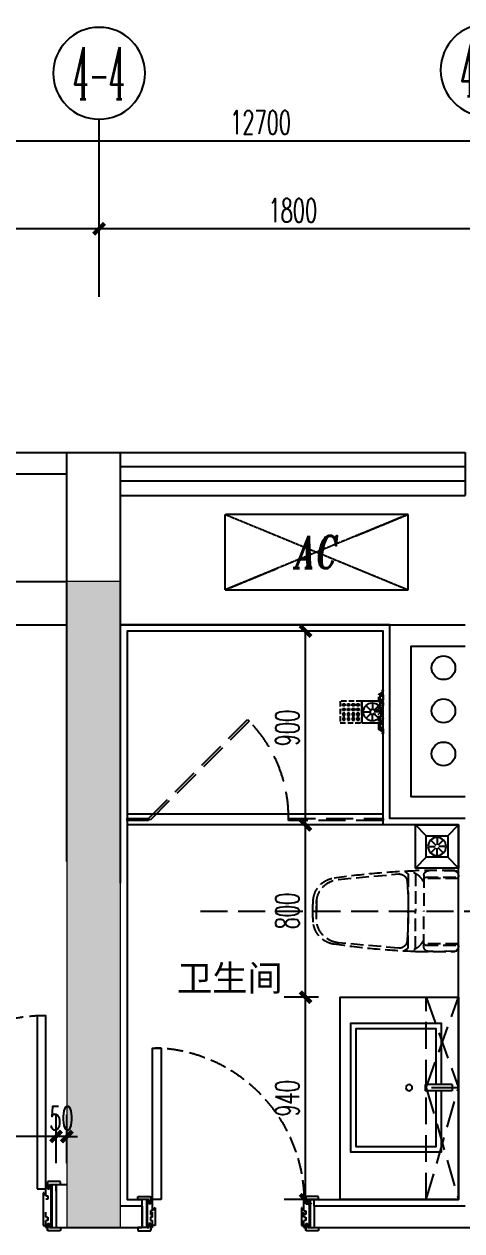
# Model space of a CAD drawing. Extents: x 184967 to 628822, y -100826 to 121332.
# Drawn here: x 337737 to 339771, y 80076 to 85680 of the extents above; entities that cross this region are included whole.
import ezdxf
from ezdxf.enums import TextEntityAlignment as Align

# ---------------------------------------------------------------- set-up
doc = ezdxf.new("R2010")
doc.units = 0
doc.header["$MEASUREMENT"] = 0
doc.linetypes.add('__DASH', pattern=[0.35, 0.25, -0.1])
doc.linetypes.add('DASH', pattern=[0.35, 0.25, -0.1])
for name, color, linetype in [('0-固定家具不到顶', 55, 'Continuous'), ('0-活动家具', 55, 'Continuous'), ('0-装饰完成面', 47, 'Continuous'), ('AXIS_TEXT', 7, 'Continuous'), ('E03-地漏', 6, 'Continuous'), ('FF-活动家具', 51, 'Continuous'), ('KT', 8, 'DASH'), ('P10-固定家具', 51, 'Continuous'), ('P11-平面门套', 47, 'Continuous'), ('P11-平面门扇', 47, 'Continuous'), ('P13-文字说明', 52, 'Continuous'), ('PUB_DIM', 3, 'Continuous'), ('VPIPE-凝结', 150, 'TG_N'), ('VPIPE-污水', 2, 'DASH'), ('VPIPE-通气', 7, 'TG_T'), ('WALL', 145, 'Continuous'), ('WINDOW', 141, 'Continuous'), ('看线', 67, 'Continuous')]:
    doc.layers.add(name, color=color, linetype=linetype)
doc.layers.add('4#6#-col-2F~31F$0$COLU', color=7, linetype='Continuous', lineweight=0)
doc.layers.add('4#6#-col-2F~31F$0$COLU_HATCH', color=251, linetype='Continuous', lineweight=0)
doc.styles.add('_TCH_AXIS', font='COMPLEX', dxfattribs={"bigfont": 'GBCBIG'})
doc.styles.add('COMPLEX', font='COMPLEX')
doc.styles.add('ENGLISH', font='italict.shx')
doc.styles.add('TG_LINETYPE', font='GBXWXT', dxfattribs={"width": 0.7, "height": 3, "bigfont": 'GBCBIG'})
doc.styles.add('尺寸标注', font='txt.shx', dxfattribs={"width": 0.6, "height": 110})
doc.styles.add('文字标注', font='')
doc.styles.get('文字标注').set_extended_font_data('SimSun')
doc.linetypes.add('TG_N', pattern='A,3,-0.34,["N",TG_LINETYPE,S=0.1,R=0,X=-0.23,Y=-0.08],0', length=3.34)
doc.linetypes.add('TG_T', pattern='A,2,-0.3,["T",TG_LINETYPE,S=0.1,R=0,X=-0.23,Y=-0.1],0', length=2.3)
doc.dimstyles.new('1-50', dxfattribs={"dimscale": 50, "dimtxt": 110, "dimasz": 1, "dimexe": 2, "dimexo": 2, "dimgap": 0.6, "dimtad": 1, "dimdec": 0, "dimrnd": 5, "dimtxsty": '尺寸标注', "dimblk": 'ARCHTICK', "dimcen": 2.5, "dimclrd": 251, "dimclre": 251, "dimclrt": 50, "dimadec": 0, "dimazin": 0, "dimtfac": 1, "dimtdec": 0, "dimtix": 1, "dimtmove": 2, "dimatfit": 3, "dimldrblk": 'DOT', "dimfxl": 0, "dimarcsym": 0})

# ---------------------------------------------------------------- blocks, each defined once
blk = doc.blocks.new('$WINLIB2D$00000001')
at = {"color": 0}
for points in [[(-0.5, 0.5), (-0.5, -0.5)], [(-0.5, 0.5), (0.5, 0.5)], [(0.5, -0.5), (0.5, 0.5)], [(0.5, 0.1667), (-0.5, 0.1667)], [(0.5, -0.1667), (-0.5, -0.1667)], [(-0.5, -0.5), (0.5, -0.5)]]:
    blk.add_lwpolyline(points, dxfattribs=at)
blk = doc.blocks.new('_ArchTick')
at = {"color": 0, "linetype": 'ByBlock', "const_width": 0.4}
blk.add_lwpolyline([(-0.5, -0.5), (0.5, 0.5)], dxfattribs=at)
blk = doc.blocks.new('*D1789')
at = {"layer": 'Defpoints', "color": 0, "linetype": 'ByBlock', "transparency": 16777216}
for p in [(345186, 85138.3), (332486, 84413.1), (345186, 84413.1)]:
    blk.add_point(p, dxfattribs=at)
at = {"layer": 'PUB_DIM', "color": 251, "lineweight": -2, "transparency": 16777216}
for p, q in [((332486, 84888.3), (332486, 85238.3)), ((345186, 84888.3), (345186, 85238.3)), ((332486, 85138.3), (345186, 85138.3))]:
    blk.add_line(p, q, dxfattribs=at)
at = {"layer": 'PUB_DIM', "color": 251, "linetype": 'ByBlock', "lineweight": -2, "transparency": 16777216, "xscale": 50, "yscale": 50, "zscale": 50, "rotation": 180}
blk.add_blockref('_ArchTick', (332486, 85138.3), dxfattribs=at)
at = {"layer": 'PUB_DIM', "color": 251, "linetype": 'ByBlock', "lineweight": -2, "transparency": 16777216, "xscale": 50, "yscale": 50, "zscale": 50}
blk.add_blockref('_ArchTick', (345186, 85138.3), dxfattribs=at)
at = {"layer": 'PUB_DIM', "color": 50, "linetype": 'ByBlock', "transparency": 16777216, "insert": (338836, 85223.3), "char_height": 110, "attachment_point": 5, "style": '尺寸标注'}
blk.add_mtext('12700', dxfattribs=at)
blk = doc.blocks.new('_Dot')
at = {"color": 0, "linetype": 'ByBlock', "lineweight": -2}
blk.add_line((-0.5, 0), (-1, 0), dxfattribs=at)
at = {"color": 0, "linetype": 'ByBlock', "const_width": 0.5}
blk.add_lwpolyline([(-0.25, 0, 1), (0.25, 0, 1)], format="xyb", close=True, dxfattribs=at)
blk = doc.blocks.new('*D1793')
at = {"layer": 'Defpoints', "color": 0, "linetype": 'ByBlock', "transparency": 16777216}
for p in [(338086, 84729.4), (338086, 84413.1), (339886, 84413.1)]:
    blk.add_point(p, dxfattribs=at)
at = {"layer": 'PUB_DIM', "color": 251, "lineweight": -2, "transparency": 16777216}
for p, q in [((338086, 84513.1), (338086, 84829.4)), ((339886, 84513.1), (339886, 84829.4)), ((339886, 84729.4), (338086, 84729.4))]:
    blk.add_line(p, q, dxfattribs=at)
at = {"layer": 'PUB_DIM', "color": 251, "linetype": 'ByBlock', "lineweight": -2, "transparency": 16777216, "xscale": 50, "yscale": 50, "zscale": 50, "rotation": 180}
blk.add_blockref('_ArchTick', (338086, 84729.4), dxfattribs=at)
at = {"layer": 'PUB_DIM', "color": 251, "linetype": 'ByBlock', "lineweight": -2, "transparency": 16777216, "xscale": 50, "yscale": 50, "zscale": 50}
blk.add_blockref('_ArchTick', (339886, 84729.4), dxfattribs=at)
at = {"layer": 'PUB_DIM', "color": 50, "linetype": 'ByBlock', "transparency": 16777216, "insert": (338986, 84814.4), "char_height": 110, "attachment_point": 5, "style": '尺寸标注'}
blk.add_mtext('1800', dxfattribs=at)
blk = doc.blocks.new('*D1794')
at = {"layer": 'Defpoints', "color": 0, "linetype": 'ByBlock', "transparency": 16777216}
for p in [(335086, 84729.4), (335086, 84413.1), (338086, 84413.1)]:
    blk.add_point(p, dxfattribs=at)
at = {"layer": 'PUB_DIM', "color": 251, "lineweight": -2, "transparency": 16777216}
for p, q in [((335086, 84513.1), (335086, 84829.4)), ((338086, 84513.1), (338086, 84829.4)), ((338086, 84729.4), (335086, 84729.4))]:
    blk.add_line(p, q, dxfattribs=at)
at = {"layer": 'PUB_DIM', "color": 251, "linetype": 'ByBlock', "lineweight": -2, "transparency": 16777216, "xscale": 50, "yscale": 50, "zscale": 50, "rotation": 180}
blk.add_blockref('_ArchTick', (335086, 84729.4), dxfattribs=at)
at = {"layer": 'PUB_DIM', "color": 251, "linetype": 'ByBlock', "lineweight": -2, "transparency": 16777216, "xscale": 50, "yscale": 50, "zscale": 50}
blk.add_blockref('_ArchTick', (338086, 84729.4), dxfattribs=at)
at = {"layer": 'PUB_DIM', "color": 50, "linetype": 'ByBlock', "transparency": 16777216, "insert": (336586, 84814.4), "char_height": 110, "attachment_point": 5, "style": '尺寸标注'}
blk.add_mtext('3000', dxfattribs=at)
blk = doc.blocks.new('_AXISO')
blk.add_circle((0, 0), 0.5)
at = {"layer": 'AXIS_TEXT', "style": 'COMPLEX', "width": 1.041667}
blk.add_attdef('A', text='', height=0.56, dxfattribs=at).set_placement((-0.25, -0.28), (0.25, -0.28), align=Align.FIT)
blk = doc.blocks.new('A$C45F771E5')
at = {"linetype": 'DASH', "ltscale": 250}
for p, q in [((0, 409.4), (8.9, 421.6)), ((20, 423.8), (213.7, 423.8)), ((266.7, 419), (250, 406.7)), ((1, 223.8), (1, 393.5)), ((10.2, 391.4), (2.4, 384.3)), ((1, 54.2), (1, 223.8)), ((10.2, 56.3), (2.4, 63.4)), ((0, 38.3), (8.9, 26.1)), ((213.7, 23.8), (20, 23.8))]:
    blk.add_line(p, q, dxfattribs=at)
at = {"color": 251, "linetype": 'DASH', "ltscale": 250}
for p, q in [((8.9, 421.6), (94.9, 423.8)), ((2.6, 385.1), (171.2, 385.1)), ((164.7, 391.4), (10.2, 391.4)), ((172.1, 383.2), (164.7, 391.4)), ((173, 400.4), (173, 223.8)), ((214.3, 410.1), (214.3, 223.8)), ((250, 406.7), (250, 223.8)), ((702.8, 279.3), (702.8, 223.8)), ((173, 47.3), (173, 223.8)), ((214.3, 37.6), (214.3, 223.8)), ((250, 41), (250, 223.8)), ((2.6, 62.6), (171.2, 62.6)), ((172.1, 64.5), (164.7, 56.3)), ((8.9, 26.1), (94.9, 23.8)), ((164.7, 56.3), (10.2, 56.3)), ((127.2, 23.8), (146.2, 23.8)), ((266.7, 28.7), (250, 41))]:
    blk.add_line(p, q, dxfattribs=at)
for points in [[(0, 409.4), (8.9, 421.6), (94.9, 423.8)], [(266.7, 419), (250, 406.7), (250, 223.8)], [(172.1, 383.2), (164.7, 391.4), (10.2, 391.4), (2.4, 384.3)], [(2.6, 385.1), (171.2, 385.1)], [(214.3, 410.1), (214.3, 223.8)], [(214.3, 37.6), (214.3, 223.8)], [(266.7, 28.7), (250, 41), (250, 223.8)], [(172.1, 64.5), (164.7, 56.3), (10.2, 56.3), (2.4, 63.4)], [(2.6, 62.6), (171.2, 62.6)], [(0, 38.3), (8.9, 26.1), (94.9, 23.8)]]:
    blk.add_lwpolyline(points, dxfattribs=at)
for points in [[(127.2, 423.8), (146.2, 423.8, -0.3755), (173, 400.4), (173, 223.8)], [(223.2, 414.5, 0.188522), (177.5, 372.1, -15.471062)], [(249.2, 223.8, 0.019942), (255.1, 77.6, 0.406672), (296.5, 40.6), (593.5, 67.2, 0.388343), (702.8, 186.7), (702.8, 261, 0.388343), (593.5, 380.5), (296.5, 407.1)], [(127.2, 23.8), (146.2, 23.8, 0.3755), (173, 47.3), (173, 223.8)], [(223.2, 33.2, -0.188522), (177.5, 75.6, 15.471062)]]:
    blk.add_lwpolyline(points, format="xyb", dxfattribs=at)
at = {"linetype": 'DASH', "ltscale": 250}
for centre, radius, start, end in [((34.8, 393.5), 33.8, 115.94626, 180), ((81.5, -3282.7), 3708.9, 81.71209, 87.95864), ((598.9, 268.7), 120, 4.70861, 81.71209), ((-48, 215.4), 769, 0.6263, 4.70861), ((-48, 232.3), 769, 355.29139, 359.3737), ((598.9, 179), 120, 278.28791, 355.29139), ((81.5, 3730.4), 3708.9, 272.04136, 278.28791), ((34.8, 54.2), 33.8, 180, 244.05374)]:
    blk.add_arc(centre, radius, start, end, dxfattribs=at)
at = {"color": 251, "linetype": 'DASH', "ltscale": 250}
for centre, radius, start, end in [((146.2, 396.8), 27, 7.67544, 90), ((254.5, 334.8), 85.6, 111.44902, 154.15392), ((2084.7, 222.9), 1835.6, 175.40049, 179.97015), ((294.7, 367.3), 39.8, 87.52377, 176.04462), ((2084.7, 224.8), 1835.6, 180.02985, 184.59951), ((254.5, 112.9), 85.6, 205.84608, 248.55098), ((294.7, 80.4), 39.8, 183.95538, 272.47623), ((146.2, 50.9), 27, 270, 352.32456)]:
    blk.add_arc(centre, radius, start, end, dxfattribs=at)
blk = doc.blocks.new('A$C3B535EB7')
for p, q in [((-25, 15), (100, 15)), ((-25, 15), (-25, -15)), ((100, 15), (100, -15)), ((-25, -15), (100, -15))]:
    blk.add_line(p, q)
for points in [[(25, -15), (25, -300), (445, -300), (445, 300), (25, 300), (25, 15)], [(50, -15), (50, -275), (420, -275), (420, 275), (50, 275), (50, 15)]]:
    blk.add_lwpolyline(points)
blk.add_circle((175, 0), 15)
blk = doc.blocks.new('*U792')
at = {"color": 251}
for p, q in [((20.1, 125), (20.1, -25)), ((920.1, 125), (920.1, -25))]:
    blk.add_line(p, q, dxfattribs=at)
at = {"layer": 'P11-平面门套', "ltscale": 200}
for p, q in [((0, 168.4), (1.6, 170)), ((0, 155), (0, 168.4)), ((1.6, 170), (58.4, 170)), ((58.4, 170), (60, 168.4)), ((60, 168.4), (60, 140)), ((881.8, 170), (880.2, 168.4)), ((880.2, 168.4), (880.2, 140)), ((938.6, 170), (881.8, 170)), ((940.2, 168.4), (938.6, 170)), ((940.2, 155), (940.2, 168.4)), ((51, 155), (0, 155)), ((40, 155), (40, -45)), ((43, -45), (43, 155)), ((43, 155), (43, -45)), ((51, 135), (51, 155)), ((52, 140), (51, 141)), ((60, 135), (51, 135)), ((60, 140), (52, 140)), ((60, 135), (60, 167)), ((68, 155), (60, 155)), ((68, 102.8), (68, 155)), ((68, 117), (72.1, 117)), ((72.1, 109.3), (72.1, 117)), ((75.9, 109.3), (75.9, 117)), ((75.9, 117), (80, 117)), ((80, 117), (80, -35)), ((860.2, 117), (860.2, -35)), ((864.2, 117), (860.2, 117)), ((864.2, 109.3), (864.2, 117)), ((872.2, 117), (868.1, 117)), ((868.1, 109.3), (868.1, 117)), ((872.2, 155), (880.2, 155)), ((872.2, 102.8), (872.2, 155)), ((880.2, 135), (880.2, 167)), ((880.2, 140), (888.2, 140)), ((880.2, 135), (889.2, 135)), ((888.2, 140), (889.2, 141)), ((889.2, 135), (889.2, 155)), ((889.2, 155), (940.2, 155)), ((897.2, -45), (897.2, 155)), ((897.2, 155), (897.2, -45)), ((900.2, 155), (900.2, -45)), ((59, 102.8), (59, 86.8)), ((68, 102.8), (59, 102.8)), ((59, 86.8), (68, 86.8)), ((72.1, 109.3), (75.9, 109.3)), ((868.1, 109.3), (864.2, 109.3)), ((872.2, 102.8), (881.2, 102.8)), ((881.2, 86.8), (872.2, 86.8)), ((881.2, 102.8), (881.2, 86.8)), ((68, 3.4), (59, 3.4)), ((59, 3.4), (59, -12.6)), ((68, 3.4), (68, 26.8)), ((872.2, 3.4), (872.2, 26.8)), ((872.2, 3.4), (881.2, 3.4)), ((881.2, 3.4), (881.2, -12.6)), ((51, -45), (0, -45)), ((0, -45), (0, -58.4)), ((43, -45), (51, -45)), ((60, -25), (51, -25)), ((51, -25), (51, -45)), ((52, -30), (51, -31)), ((60, -30), (52, -30)), ((59, -12.6), (68, -12.6)), ((60, -25), (60, -58.4)), ((60, -58), (60, -30)), ((68, -45), (60, -45)), ((68, -45), (68, -12.6)), ((80, -35), (68, -35)), ((860.2, -35), (872.2, -35)), ((872.2, -45), (872.2, -12.6)), ((881.2, -12.6), (872.2, -12.6)), ((872.2, -45), (880.2, -45)), ((880.2, -25), (880.2, -58.4)), ((880.2, -25), (889.2, -25)), ((880.2, -30), (888.2, -30)), ((880.2, -58), (880.2, -30)), ((888.2, -30), (889.2, -31)), ((889.2, -25), (889.2, -45)), ((889.2, -45), (940.2, -45)), ((897.2, -45), (889.2, -45)), ((940.2, -45), (940.2, -58.4)), ((0, -58.4), (1.6, -60)), ((1.6, -60), (58.4, -60)), ((58.4, -60), (60, -58.4)), ((881.8, -60), (880.2, -58.4)), ((938.6, -60), (881.8, -60)), ((940.2, -58.4), (938.6, -60))]:
    blk.add_line(p, q, dxfattribs=at)
at = {"layer": 'P11-平面门套'}
for p, q in [((20.1, 125), (20.1, 155)), ((920.1, 125), (920.1, 155)), ((20.1, -25), (20.1, -45)), ((920.1, -25), (920.1, -45))]:
    blk.add_line(p, q, dxfattribs=at)
blk = doc.blocks.new('A$C087C765B')
blk.add_lwpolyline([(764.2, 0), (804.2, 0), (804.2, 804.2), (764.2, 804.2)], close=True)
at = {"color": 250, "linetype": 'DASH', "ltscale": 300}
blk.add_arc((804.2, 0), 804.2, 90, 180, dxfattribs=at)
blk = doc.blocks.new('dfgdf')
at = {"linetype": 'DASH', "ltscale": 100}
for p, q in [((78687.7, 2714.9), (78707.7, 2714.9)), ((78687.7, 2674.9), (78687.7, 2714.9)), ((78707.7, 2714.9), (78707.7, 2674.9)), ((78595.9, 2657.9), (78595.9, 2656.9)), ((78697.5, 2659.9), (78597.5, 2659.9)), ((78618.5, 2654.9), (78597.5, 2654.9)), ((78611.1, 2667.9), (78611.1, 2661.9)), ((78612.7, 2669.9), (78612.7, 2669.9)), ((78687.7, 2674.9), (78617.7, 2674.9)), ((78618.5, 2654.9), (78666.7, 2654.9)), ((78668.7, 2657.9), (78668.7, 2656.9)), ((78697.5, 2659.9), (78797.5, 2659.9)), ((78777.7, 2674.9), (78707.7, 2674.9)), ((78726.3, 2657.9), (78726.3, 2656.9)), ((78776.5, 2654.9), (78728.3, 2654.9)), ((78776.5, 2654.9), (78797.5, 2654.9)), ((78782.7, 2669.9), (78782.7, 2669.9)), ((78784.3, 2667.9), (78784.3, 2661.9)), ((78799.5, 2657.9), (78799.5, 2656.9))]:
    blk.add_line(p, q, dxfattribs=at)
at = {"color": 250, "linetype": 'DASH', "ltscale": 100}
for p, q in [((78676, 2669.9), (78612.7, 2669.9)), ((78707.7, 2669.9), (78687.7, 2669.9)), ((78718.9, 2669.9), (78782.3, 2669.9))]:
    blk.add_line(p, q, dxfattribs=at)
at = {"color": 251, "linetype": 'DASH', "ltscale": 100}
blk.add_line((78668.7, 2656.9), (78726.3, 2656.9), dxfattribs=at)
at = {"linetype": 'DASH', "ltscale": 100}
blk.add_lwpolyline([(78747.7, 2754.9), (78647.7, 2754.9), (78647.7, 2854.9), (78747.7, 2854.9)], close=True, dxfattribs=at)
at = {"color": 250, "linetype": 'DASH', "ltscale": 100}
for points in [[(78659.7, 2832.9), (78669.7, 2832.9), (78669.7, 2842.9), (78659.7, 2842.9)], [(78659.7, 2810.9), (78669.7, 2810.9), (78669.7, 2820.9), (78659.7, 2820.9)], [(78681.7, 2832.9), (78691.7, 2832.9), (78691.7, 2842.9), (78681.7, 2842.9)], [(78681.7, 2810.9), (78691.7, 2810.9), (78691.7, 2820.9), (78681.7, 2820.9)], [(78713.7, 2832.9), (78703.7, 2832.9), (78703.7, 2842.9), (78713.7, 2842.9)], [(78713.7, 2810.9), (78703.7, 2810.9), (78703.7, 2820.9), (78713.7, 2820.9)], [(78735.7, 2832.9), (78725.7, 2832.9), (78725.7, 2842.9), (78735.7, 2842.9)], [(78735.7, 2810.9), (78725.7, 2810.9), (78725.7, 2820.9), (78735.7, 2820.9)], [(78659.7, 2788.9), (78669.7, 2788.9), (78669.7, 2798.9), (78659.7, 2798.9)], [(78659.7, 2766.9), (78669.7, 2766.9), (78669.7, 2776.9), (78659.7, 2776.9)], [(78681.7, 2788.9), (78691.7, 2788.9), (78691.7, 2798.9), (78681.7, 2798.9)], [(78681.7, 2766.9), (78691.7, 2766.9), (78691.7, 2776.9), (78681.7, 2776.9)], [(78713.7, 2788.9), (78703.7, 2788.9), (78703.7, 2798.9), (78713.7, 2798.9)], [(78713.7, 2766.9), (78703.7, 2766.9), (78703.7, 2776.9), (78713.7, 2776.9)], [(78735.7, 2788.9), (78725.7, 2788.9), (78725.7, 2798.9), (78735.7, 2798.9)], [(78735.7, 2766.9), (78725.7, 2766.9), (78725.7, 2776.9), (78735.7, 2776.9)]]:
    blk.add_lwpolyline(points, close=True, dxfattribs=at)
at = {"linetype": 'DASH', "ltscale": 100}
for centre, radius, start, end in [((78597.9, 2657.9), 2, 90, 180), ((78597.9, 2656.9), 2, 180, 270), ((78613.1, 2667.9), 2, 90, 180), ((78613.1, 2661.9), 2, 180, 270), ((78617.7, 2669.9), 5, 90, 180), ((78617.7, 2669.9), 5, 90, 180), ((78666.7, 2657.9), 2, 0, 90), ((78666.7, 2656.9), 2, 270, 0), ((78728.3, 2657.9), 2, 90, 180), ((78728.3, 2656.9), 2, 180, 270), ((78777.7, 2669.9), 5, 0, 90), ((78782.3, 2667.9), 2, 0, 90), ((78782.3, 2661.9), 2, 270, 0), ((78797.5, 2657.9), 2, 0, 90), ((78797.5, 2656.9), 2, 270, 0)]:
    blk.add_arc(centre, radius, start, end, dxfattribs=at)
blk = doc.blocks.new('A$C76680096')
at = {"color": 250, "ltscale": 10}
for p, q in [((22.8, 77.2), (44.4, 55.6)), ((50, 88.5), (50, 58)), ((77.2, 77.2), (55.6, 55.6)), ((11.5, 50), (42, 50)), ((22.8, 22.8), (44.4, 44.4)), ((50, 11.5), (50, 42)), ((77.2, 22.8), (55.6, 44.4)), ((88.5, 50), (58, 50))]:
    blk.add_line(p, q, dxfattribs=at)
blk.add_lwpolyline([(0, 0), (100, 0), (100, 100), (0, 100)], close=True)
blk.add_circle((50, 50), 42)
blk = doc.blocks.new('*U1743')
at = {"color": 251}
for p, q in [((20.1, 125), (20.1, 45)), ((820.1, 125), (820.1, 45))]:
    blk.add_line(p, q, dxfattribs=at)
at = {"layer": 'P11-平面门套', "ltscale": 200}
for p, q in [((0, 168.4), (1.6, 170)), ((0, 155), (0, 168.4)), ((1.6, 170), (58.4, 170)), ((58.4, 170), (60, 168.4)), ((60, 168.4), (60, 140)), ((781.8, 170), (780.2, 168.4)), ((780.2, 168.4), (780.2, 140)), ((838.6, 170), (781.8, 170)), ((840.2, 168.4), (838.6, 170)), ((840.2, 155), (840.2, 168.4)), ((51, 155), (0, 155)), ((40, 155), (40, 25)), ((43, 25), (43, 155)), ((43, 155), (43, 25)), ((51, 135), (51, 155)), ((52, 140), (51, 141)), ((60, 135), (51, 135)), ((60, 140), (52, 140)), ((60, 135), (60, 167)), ((68, 155), (60, 155)), ((68, 102.8), (68, 155)), ((68, 117), (72.1, 117)), ((72.1, 109.3), (72.1, 117)), ((75.9, 109.3), (75.9, 117)), ((75.9, 117), (80, 117)), ((80, 117), (80, 35)), ((760.2, 117), (760.2, 35)), ((764.2, 117), (760.2, 117)), ((764.2, 109.3), (764.2, 117)), ((772.2, 117), (768.1, 117)), ((768.1, 109.3), (768.1, 117)), ((772.2, 155), (780.2, 155)), ((772.2, 102.8), (772.2, 155)), ((780.2, 135), (780.2, 167)), ((780.2, 140), (788.2, 140)), ((780.2, 135), (789.2, 135)), ((788.2, 140), (789.2, 141)), ((789.2, 135), (789.2, 155)), ((789.2, 155), (840.2, 155)), ((797.2, 25), (797.2, 155)), ((797.2, 155), (797.2, 25)), ((800.2, 155), (800.2, 25)), ((59, 102.8), (59, 86.8)), ((68, 102.8), (59, 102.8)), ((59, 86.8), (68, 86.8)), ((68, 73.4), (59, 73.4)), ((59, 73.4), (59, 57.4)), ((59, 57.4), (68, 57.4)), ((68, 73.4), (68, 96.8)), ((68, 25), (68, 57.4)), ((72.1, 109.3), (75.9, 109.3)), ((768.1, 109.3), (764.2, 109.3)), ((772.2, 102.8), (781.2, 102.8)), ((772.2, 73.4), (772.2, 96.8)), ((781.2, 86.8), (772.2, 86.8)), ((772.2, 73.4), (781.2, 73.4)), ((772.2, 25), (772.2, 57.4)), ((781.2, 57.4), (772.2, 57.4)), ((781.2, 102.8), (781.2, 86.8)), ((781.2, 73.4), (781.2, 57.4)), ((51, 25), (0, 25)), ((0, 25), (0, 11.6)), ((0, 11.6), (1.6, 10)), ((1.6, 10), (58.4, 10)), ((43, 25), (51, 25)), ((60, 45), (51, 45)), ((51, 45), (51, 25)), ((52, 40), (51, 39)), ((60, 40), (52, 40)), ((58.4, 10), (60, 11.6)), ((60, 45), (60, 11.6)), ((60, 12), (60, 40)), ((68, 25), (60, 25)), ((80, 35), (68, 35)), ((760.2, 35), (772.2, 35)), ((772.2, 25), (780.2, 25)), ((780.2, 45), (780.2, 11.6)), ((780.2, 45), (789.2, 45)), ((780.2, 40), (788.2, 40)), ((780.2, 12), (780.2, 40)), ((781.8, 10), (780.2, 11.6)), ((838.6, 10), (781.8, 10)), ((788.2, 40), (789.2, 39)), ((789.2, 45), (789.2, 25)), ((789.2, 25), (840.2, 25)), ((797.2, 25), (789.2, 25)), ((840.2, 11.6), (838.6, 10)), ((840.2, 25), (840.2, 11.6))]:
    blk.add_line(p, q, dxfattribs=at)
at = {"layer": 'P11-平面门套'}
for p, q in [((20.1, 125), (20.1, 155)), ((820.1, 125), (820.1, 155)), ((20.1, 45), (20.1, 25)), ((820.1, 45), (820.1, 25))]:
    blk.add_line(p, q, dxfattribs=at)
blk = doc.blocks.new('*D1754')
at = {"layer": 'Defpoints', "color": 0, "linetype": 'ByBlock', "transparency": 16777216}
for p in [(339045.2, 81160.6), (339206, 81160.6), (339206, 80220.6)]:
    blk.add_point(p, dxfattribs=at)
at = {"layer": 'WALL', "color": 251, "lineweight": -2, "transparency": 16777216}
for p, q in [((339106, 81160.6), (338945.2, 81160.6)), ((339045.2, 80220.6), (339045.2, 81160.6)), ((339106, 80220.6), (338945.2, 80220.6))]:
    blk.add_line(p, q, dxfattribs=at)
at = {"layer": 'WALL', "color": 251, "linetype": 'ByBlock', "lineweight": -2, "transparency": 16777216, "xscale": 50, "yscale": 50, "zscale": 50}
for p, rotation in [((339045.2, 81160.6), 90), ((339045.2, 80220.6), 270)]:
    blk.add_blockref('_ArchTick', p, dxfattribs=dict(at, rotation=rotation))
at = {"layer": 'WALL', "color": 50, "linetype": 'ByBlock', "transparency": 16777216, "insert": (338960.2, 80690.6), "char_height": 110, "attachment_point": 5, "rotation": 90, "style": '尺寸标注'}
blk.add_mtext('940', dxfattribs=at)
blk = doc.blocks.new('*D1755')
at = {"layer": 'Defpoints', "color": 0, "linetype": 'ByBlock', "transparency": 16777216}
for p in [(339045.2, 81960.6), (339756, 81960.6), (339206, 81160.6)]:
    blk.add_point(p, dxfattribs=at)
at = {"layer": 'WALL', "color": 251, "lineweight": -2, "transparency": 16777216}
for p, q in [((339320.2, 81960.6), (338945.2, 81960.6)), ((339045.2, 81160.6), (339045.2, 81960.6)), ((339106, 81160.6), (338945.2, 81160.6))]:
    blk.add_line(p, q, dxfattribs=at)
at = {"layer": 'WALL', "color": 251, "linetype": 'ByBlock', "lineweight": -2, "transparency": 16777216, "xscale": 50, "yscale": 50, "zscale": 50}
for p, rotation in [((339045.2, 81960.6), 90), ((339045.2, 81160.6), 270)]:
    blk.add_blockref('_ArchTick', p, dxfattribs=dict(at, rotation=rotation))
at = {"layer": 'WALL', "color": 50, "linetype": 'ByBlock', "transparency": 16777216, "insert": (338960.2, 81560.6), "char_height": 110, "attachment_point": 5, "rotation": 90, "style": '尺寸标注'}
blk.add_mtext('800', dxfattribs=at)
blk = doc.blocks.new('*D1756')
at = {"layer": 'Defpoints', "color": 0, "linetype": 'ByBlock', "transparency": 16777216}
for p in [(339045.2, 82860.6), (339406, 82860.6), (339756, 81960.6)]:
    blk.add_point(p, dxfattribs=at)
at = {"layer": 'WALL', "color": 251, "lineweight": -2, "transparency": 16777216}
for p, q in [((339306, 82860.6), (338945.2, 82860.6)), ((339045.2, 81960.6), (339045.2, 82860.6)), ((339320.2, 81960.6), (338945.2, 81960.6))]:
    blk.add_line(p, q, dxfattribs=at)
at = {"layer": 'WALL', "color": 251, "linetype": 'ByBlock', "lineweight": -2, "transparency": 16777216, "xscale": 50, "yscale": 50, "zscale": 50}
for p, rotation in [((339045.2, 82860.6), 90), ((339045.2, 81960.6), 270)]:
    blk.add_blockref('_ArchTick', p, dxfattribs=dict(at, rotation=rotation))
at = {"layer": 'WALL', "color": 50, "linetype": 'ByBlock', "transparency": 16777216, "insert": (338960.2, 82410.6), "char_height": 110, "attachment_point": 5, "rotation": 90, "style": '尺寸标注'}
blk.add_mtext('900', dxfattribs=at)
blk = doc.blocks.new('awrtt')
at = {"layer": 'KT', "linetype": 'DASH'}
for p, q in [((195123.3, -20712.9), (194273.3, -20712.9)), ((194273.3, -20712.9), (194516.2, -20812.9)), ((195123.3, -20712.9), (194273.3, -21062.9)), ((194273.3, -21062.9), (194273.3, -20712.9)), ((194273.3, -20712.9), (195123.3, -21062.9)), ((194880.5, -20812.9), (195123.3, -20712.9)), ((195123.3, -21062.9), (195123.3, -20712.9)), ((195123.3, -21062.9), (195123.3, -20712.9)), ((194273.3, -21062.9), (194516.2, -20962.9)), ((194880.5, -20962.9), (195123.3, -21062.9)), ((194273.3, -21062.9), (195123.3, -21062.9))]:
    blk.add_line(p, q, dxfattribs=at)
at = {"layer": 'KT', "linetype": 'DASH', "style": 'ENGLISH', "width": 0.75}
blk.add_text('AC', height=150, dxfattribs=at).set_placement((194698.3, -20887.9), align=Align.MIDDLE_CENTER)
blk = doc.blocks.new('*D1748')
at = {"layer": 'Defpoints', "color": 0, "linetype": 'ByBlock', "transparency": 16777216}
for p in [(337886, 80513.8), (337886, 80290.6), (337936, 80290.6)]:
    blk.add_point(p, dxfattribs=at)
at = {"layer": 'WALL', "color": 251, "lineweight": -2, "transparency": 16777216}
for p, q in [((337886, 80390.6), (337886, 80613.8)), ((337936, 80390.6), (337936, 80613.8)), ((337886, 80513.8), (337836, 80513.8)), ((337936, 80513.8), (337886, 80513.8)), ((337936, 80513.8), (337986, 80513.8))]:
    blk.add_line(p, q, dxfattribs=at)
at = {"layer": 'WALL', "color": 251, "linetype": 'ByBlock', "lineweight": -2, "transparency": 16777216, "xscale": 50, "yscale": 50, "zscale": 50}
blk.add_blockref('_ArchTick', (337886, 80513.8), dxfattribs=at)
at = {"layer": 'WALL', "color": 251, "linetype": 'ByBlock', "lineweight": -2, "transparency": 16777216, "xscale": 50, "yscale": 50, "zscale": 50, "rotation": 180}
blk.add_blockref('_ArchTick', (337936, 80513.8), dxfattribs=at)
at = {"layer": 'WALL', "color": 50, "linetype": 'ByBlock', "transparency": 16777216, "insert": (337911, 80598.8), "char_height": 110, "attachment_point": 5, "style": '尺寸标注'}
blk.add_mtext('50', dxfattribs=at)
blk = doc.blocks.new('*D1749')
at = {"layer": 'Defpoints', "color": 0, "linetype": 'ByBlock', "transparency": 16777216}
for p in [(336986, 80513.8), (336986, 80290.6), (337886, 80290.6)]:
    blk.add_point(p, dxfattribs=at)
at = {"layer": 'WALL', "color": 251, "lineweight": -2, "transparency": 16777216}
for p, q in [((336986, 80390.6), (336986, 80613.8)), ((337886, 80390.6), (337886, 80613.8)), ((337886, 80513.8), (336986, 80513.8))]:
    blk.add_line(p, q, dxfattribs=at)
at = {"layer": 'WALL', "color": 251, "linetype": 'ByBlock', "lineweight": -2, "transparency": 16777216, "xscale": 50, "yscale": 50, "zscale": 50, "rotation": 180}
blk.add_blockref('_ArchTick', (336986, 80513.8), dxfattribs=at)
at = {"layer": 'WALL', "color": 251, "linetype": 'ByBlock', "lineweight": -2, "transparency": 16777216, "xscale": 50, "yscale": 50, "zscale": 50}
blk.add_blockref('_ArchTick', (337886, 80513.8), dxfattribs=at)
at = {"layer": 'WALL', "color": 50, "linetype": 'ByBlock', "transparency": 16777216, "insert": (337436, 80598.8), "char_height": 110, "attachment_point": 5, "style": '尺寸标注'}
blk.add_mtext('900', dxfattribs=at)

msp = doc.modelspace()

# ---------------------------------------------------------------- hatches: boundary and pattern name
at = {"layer": '4#6#-col-2F~31F$0$COLU_HATCH'}
msp.add_hatch(color=252, dxfattribs=at).paths.add_polyline_path([(337936, 80090.6), (338186, 80090.6), (338186, 83090.6), (337936, 83090.6)])

# ---------------------------------------------------------------- linework, layer by layer
at = {"color": 250, "linetype": 'DASH', "ltscale": 300}
msp.add_arc((338325.7, 80211), 714.1, 1.9794, 88.3951, dxfattribs=at)
at = {"layer": '0-固定家具不到顶', "linetype": 'DASH', "ltscale": 500}
for p, q in [((339606, 80740.6), (339756, 81160.6)), ((339606, 81160.6), (339756, 80740.6)), ((339606, 80740.6), (339756, 80220.6)), ((339606, 80220.6), (339756, 80740.6)), ((339756, 80740.6), (339606, 80740.6))]:
    msp.add_line(p, q, dxfattribs=at)
msp.add_lwpolyline([(339606, 81160.6), (339756, 81160.6), (339756, 80220.6), (339606, 80220.6)], close=True, dxfattribs=at)
at = {"layer": '0-装饰完成面'}
msp.add_lwpolyline([(339085.7, 80220.6), (339756, 80220.6), (339756, 81960.6), (339406, 81960.6), (339406, 82860.6), (338216, 82860.6), (338216, 80220.6), (338285.7, 80220.6)], dxfattribs=at)
at = {"layer": '4#6#-col-2F~31F$0$COLU', "color": 6}
msp.add_lwpolyline([(337936, 80090.6), (338186, 80090.6), (338186, 83090.6), (337936, 83090.6)], close=True, dxfattribs=at)
at = {"layer": 'FF-活动家具', "linetype": 'ByBlock'}
msp.add_lwpolyline([(339756, 80220.6), (339206, 80220.6), (339206, 81160.6), (339756, 81160.6)], close=True, dxfattribs=at)
at = {"layer": 'P11-平面门套'}
for p, q in [((339406, 82010.6), (338216, 82010.6)), ((339406, 81960.6), (338216, 81960.6))]:
    msp.add_line(p, q, dxfattribs=at)
at = {"layer": 'P11-平面门扇', "linetype": 'DASH', "ltscale": 500}
for points in [[(338323.1, 81983.6), (338316, 81990.6), (338775.6, 82450.3), (338782.7, 82443.2)], [(338216, 81980.6), (338216, 81990.6), (338316, 81990.6), (338316, 81980.6)], [(338966, 81980.6), (338966, 81990.6), (339406, 81990.6), (339406, 81980.6)]]:
    msp.add_lwpolyline(points, close=True, dxfattribs=at)
at = {"layer": 'P11-平面门扇'}
msp.add_lwpolyline([(338373.7, 80220.6), (338333.7, 80220.6), (338333.7, 80924.8), (338373.7, 80924.8)], close=True, dxfattribs=at)
at = {"layer": 'P11-平面门扇', "color": 250, "linetype": 'DASH', "ltscale": 500}
msp.add_arc((338328.1, 81995.6), 637.9, 359.5509, 45.4491, dxfattribs=at)
at = {"layer": 'PUB_DIM', "linetype": 'ByBlock'}
msp.add_line((338086, 84413.1), (338086, 85237.9), dxfattribs=at)
at = {"layer": 'VPIPE-凝结', "linetype": 'Continuous'}
msp.add_circle((339686, 82490.6), 55, dxfattribs=at)
at = {"layer": 'VPIPE-污水', "linetype": 'Continuous'}
msp.add_circle((339686, 82290.6), 55, dxfattribs=at)
at = {"layer": 'VPIPE-通气', "linetype": 'Continuous'}
msp.add_circle((339686, 82690.6), 55, dxfattribs=at)
at = {"layer": 'WALL'}
for p, q in [((337936, 82990.6), (337936, 83690.6)), ((337936, 83690.6), (338086, 83690.6)), ((337936, 83590.6), (337936, 83690.6)), ((337936, 83690.6), (338186, 83690.6)), ((338186, 83490.6), (338186, 83690.6)), ((338186, 83690.6), (338186, 83690.6)), ((337936, 81790.6), (337936, 83590.6)), ((338186, 81690.6), (338186, 83490.6)), ((337486, 83090.6), (337936, 83090.6)), ((337486, 82890.6), (337936, 82890.6)), ((337886, 80290.6), (337936, 80290.6)), ((337886, 80290.6), (337886, 80090.6)), ((338285.7, 80190.6), (338186, 80190.6)), ((338285.7, 80090.6), (338285.7, 80190.6)), ((339786, 80190.6), (339085.7, 80190.6)), ((339085.7, 80190.6), (339085.7, 80090.6)), ((337886, 80090.6), (338086, 80090.6)), ((338086, 80090.6), (338285.7, 80090.6)), ((339085.7, 80090.6), (339986, 80090.6))]:
    msp.add_line(p, q, dxfattribs=at)
at = {"layer": 'WALL', "color": 250, "linetype": 'ByBlock'}
for p, q in [((339606, 81910.6), (339556, 81960.6)), ((339706, 81910.6), (339756, 81960.6)), ((339606, 81810.6), (339556, 81760.6)), ((339706, 81810.6), (339756, 81760.6))]:
    msp.add_line(p, q, dxfattribs=at)
at = {"layer": 'WALL', "color": 6, "linetype": '__DASH', "ltscale": 500}
msp.add_line((338557.2, 81560.6), (340020.1, 81560.6), dxfattribs=at)
at = {"layer": 'WALL'}
for points in [[(339786, 81990.6), (339436, 81990.6), (339436, 82890.6), (339786, 82890.6)], [(339786, 82090.6), (339536, 82090.6), (339536, 82790.6), (339786, 82790.6)]]:
    msp.add_lwpolyline(points, dxfattribs=at)
at = {"layer": 'WALL', "color": 250, "linetype": 'ByBlock'}
msp.add_lwpolyline([(339556, 81960.6), (339756, 81960.6), (339756, 81760.6), (339556, 81760.6)], close=True, dxfattribs=at)
at = {"layer": 'WALL', "color": 1, "linetype": 'ByBlock'}
msp.add_lwpolyline([(339206, 81160.6), (339756, 81160.6), (339756, 80220.6), (339206, 80220.6)], close=True, dxfattribs=at)
at = {"layer": 'WINDOW'}
msp.add_line((339436, 82890.6), (338186, 82890.6), dxfattribs=at)
for points in [[(334986, 83090.6), (334986, 83690.6), (337936, 83690.6)], [(338186, 82890.6), (339436, 82890.6)]]:
    msp.add_lwpolyline(points, dxfattribs=at)
at = {"layer": '看线'}
for points in [[(334986, 83090.6), (334986, 83690.6), (337936, 83690.6)], [(335086, 83090.6), (335086, 83590.6), (337936, 83590.6)]]:
    msp.add_lwpolyline(points, dxfattribs=at)

# ---------------------------------------------------------------- block references
msp.add_blockref('awrtt', (144398.5, 104115.7))
at = {"layer": '0-固定家具不到顶', "extrusion": (0, 0, -1), "zscale": -1}
msp.add_blockref('A$C3B535EB7', (-339701, 80740.6), dxfattribs=at)
at = {"layer": '0-活动家具', "color": 251, "ltscale": 6, "xscale": -1, "rotation": 90.00040751531893}
msp.add_blockref('dfgdf', (342060.4, 161183.3), dxfattribs=at)
at = {"layer": 'E03-地漏'}
msp.add_blockref('A$C76680096', (339306, 82435.6), dxfattribs=at)
at = {"layer": 'E03-地漏', "xscale": -1}
msp.add_blockref('A$C76680096', (339706, 81810.6), dxfattribs=at)
at = {"layer": 'P10-固定家具', "ltscale": 6, "xscale": -0.9408602151088415, "yscale": 0.9408602151088415, "zscale": 0.9408602151088415}
msp.add_blockref('A$C45F771E5', (339757, 81350), dxfattribs=at)
at = {"layer": 'P11-平面门套'}
msp.add_blockref('*U792', (336965.9, 80135.6), dxfattribs=at)
at = {"layer": 'P11-平面门套', "xscale": -1}
msp.add_blockref('*U1743', (339105.8, 80065.6), dxfattribs=at)
at = {"layer": 'P11-平面门扇'}
msp.add_blockref('A$C087C765B', (337033.9, 80270.6), dxfattribs=at)
at = {"layer": 'PUB_DIM', "linetype": 'ByBlock'}
ref = msp.add_blockref('_AXISO', (338086, 85451.3), dxfattribs=dict(at, xscale=-426.6560000000001, yscale=426.6560000000001, zscale=426.6560000000001))
ref.add_attrib('A', '4-4', dxfattribs={"layer": 'AXIS_TEXT', "height": 241.35, "style": '_TCH_AXIS', "width": 0.333333}).set_placement((337965.3, 85330.6), (338206.7, 85330.6), align=Align.FIT)
ref = msp.add_blockref('_AXISO', (339886, 85466.3), dxfattribs=dict(at, xscale=-426.6560000000001, yscale=426.6560000000001, zscale=426.6560000000001))
ref.add_attrib('A', '4-6', dxfattribs={"layer": 'AXIS_TEXT', "height": 241.35, "style": '_TCH_AXIS', "width": 0.344262}).set_placement((339765.3, 85345.6), (340006.7, 85345.6), align=Align.FIT)
at = {"layer": 'WINDOW', "xscale": 1600, "yscale": -200, "zscale": 1600}
msp.add_blockref('$WINLIB2D$00000001', (338986, 83590.6), dxfattribs=at)

# ---------------------------------------------------------------- texts
at = {"layer": 'P13-文字说明', "color": 52, "style": '文字标注'}
msp.add_text('卫生间', height=120, dxfattribs=at).set_placement((338447.8, 81189.6))

# ---------------------------------------------------------------- dimensions: what is measured, and where the dimension line sits
at = {"layer": 'PUB_DIM', "linetype": 'ByBlock'}
dim = msp.add_aligned_dim(p1=(332486, 84413.1), p2=(345186, 84413.1), distance=725.2, dimstyle='1-50', override={"dimfxl": 5, "dimfxlon": 1}, dxfattribs=at)
dim.commit()
dim.dimension.update_dxf_attribs({"geometry": '*D1789', "text_midpoint": (338836, 85223.3)})
for base, p1, p2, picture, middle in [((335086, 84729.4), (338086, 84413.1), (335086, 84413.1), '*D1794', (336586, 84814.4)), ((338086, 84729.4), (339886, 84413.1), (338086, 84413.1), '*D1793', (338986, 84814.4))]:
    dim = msp.add_linear_dim(base=base, p1=p1, p2=p2, angle=180, dimstyle='1-50', override={"dimfxl": 5, "dimfxlon": 1}, dxfattribs=at)
    dim.commit()
    dim.dimension.update_dxf_attribs({"geometry": picture, "text_midpoint": middle})
at = {"layer": 'WALL', "color": 1, "linetype": 'ByBlock'}
for base, p1, p2, picture, middle in [((339045.2, 82860.6), (339756, 81960.6), (339406, 82860.6), '*D1756', (338960.2, 82410.6)), ((339045.2, 81960.6), (339206, 81160.6), (339756, 81960.6), '*D1755', (338960.2, 81560.6)), ((339045.2, 81160.6), (339206, 80220.6), (339206, 81160.6), '*D1754', (338960.2, 80690.6))]:
    dim = msp.add_linear_dim(base=base, p1=p1, p2=p2, angle=90, dimstyle='1-50', override={"dimfxl": 5.5, "dimfxlon": 1}, dxfattribs=at)
    dim.commit()
    dim.dimension.update_dxf_attribs({"geometry": picture, "text_midpoint": middle})
for base, p1, p2, picture, middle in [((336986, 80513.8), (337886, 80290.6), (336986, 80290.6), '*D1749', (337436, 80598.8)), ((337886, 80513.8), (337936, 80290.6), (337886, 80290.6), '*D1748', (337911, 80598.8))]:
    dim = msp.add_linear_dim(base=base, p1=p1, p2=p2, dimstyle='1-50', override={"dimfxl": 5, "dimfxlon": 1}, dxfattribs=at)
    dim.commit()
    dim.dimension.update_dxf_attribs({"geometry": picture, "text_midpoint": middle})

doc.saveas('drawing.dxf')
